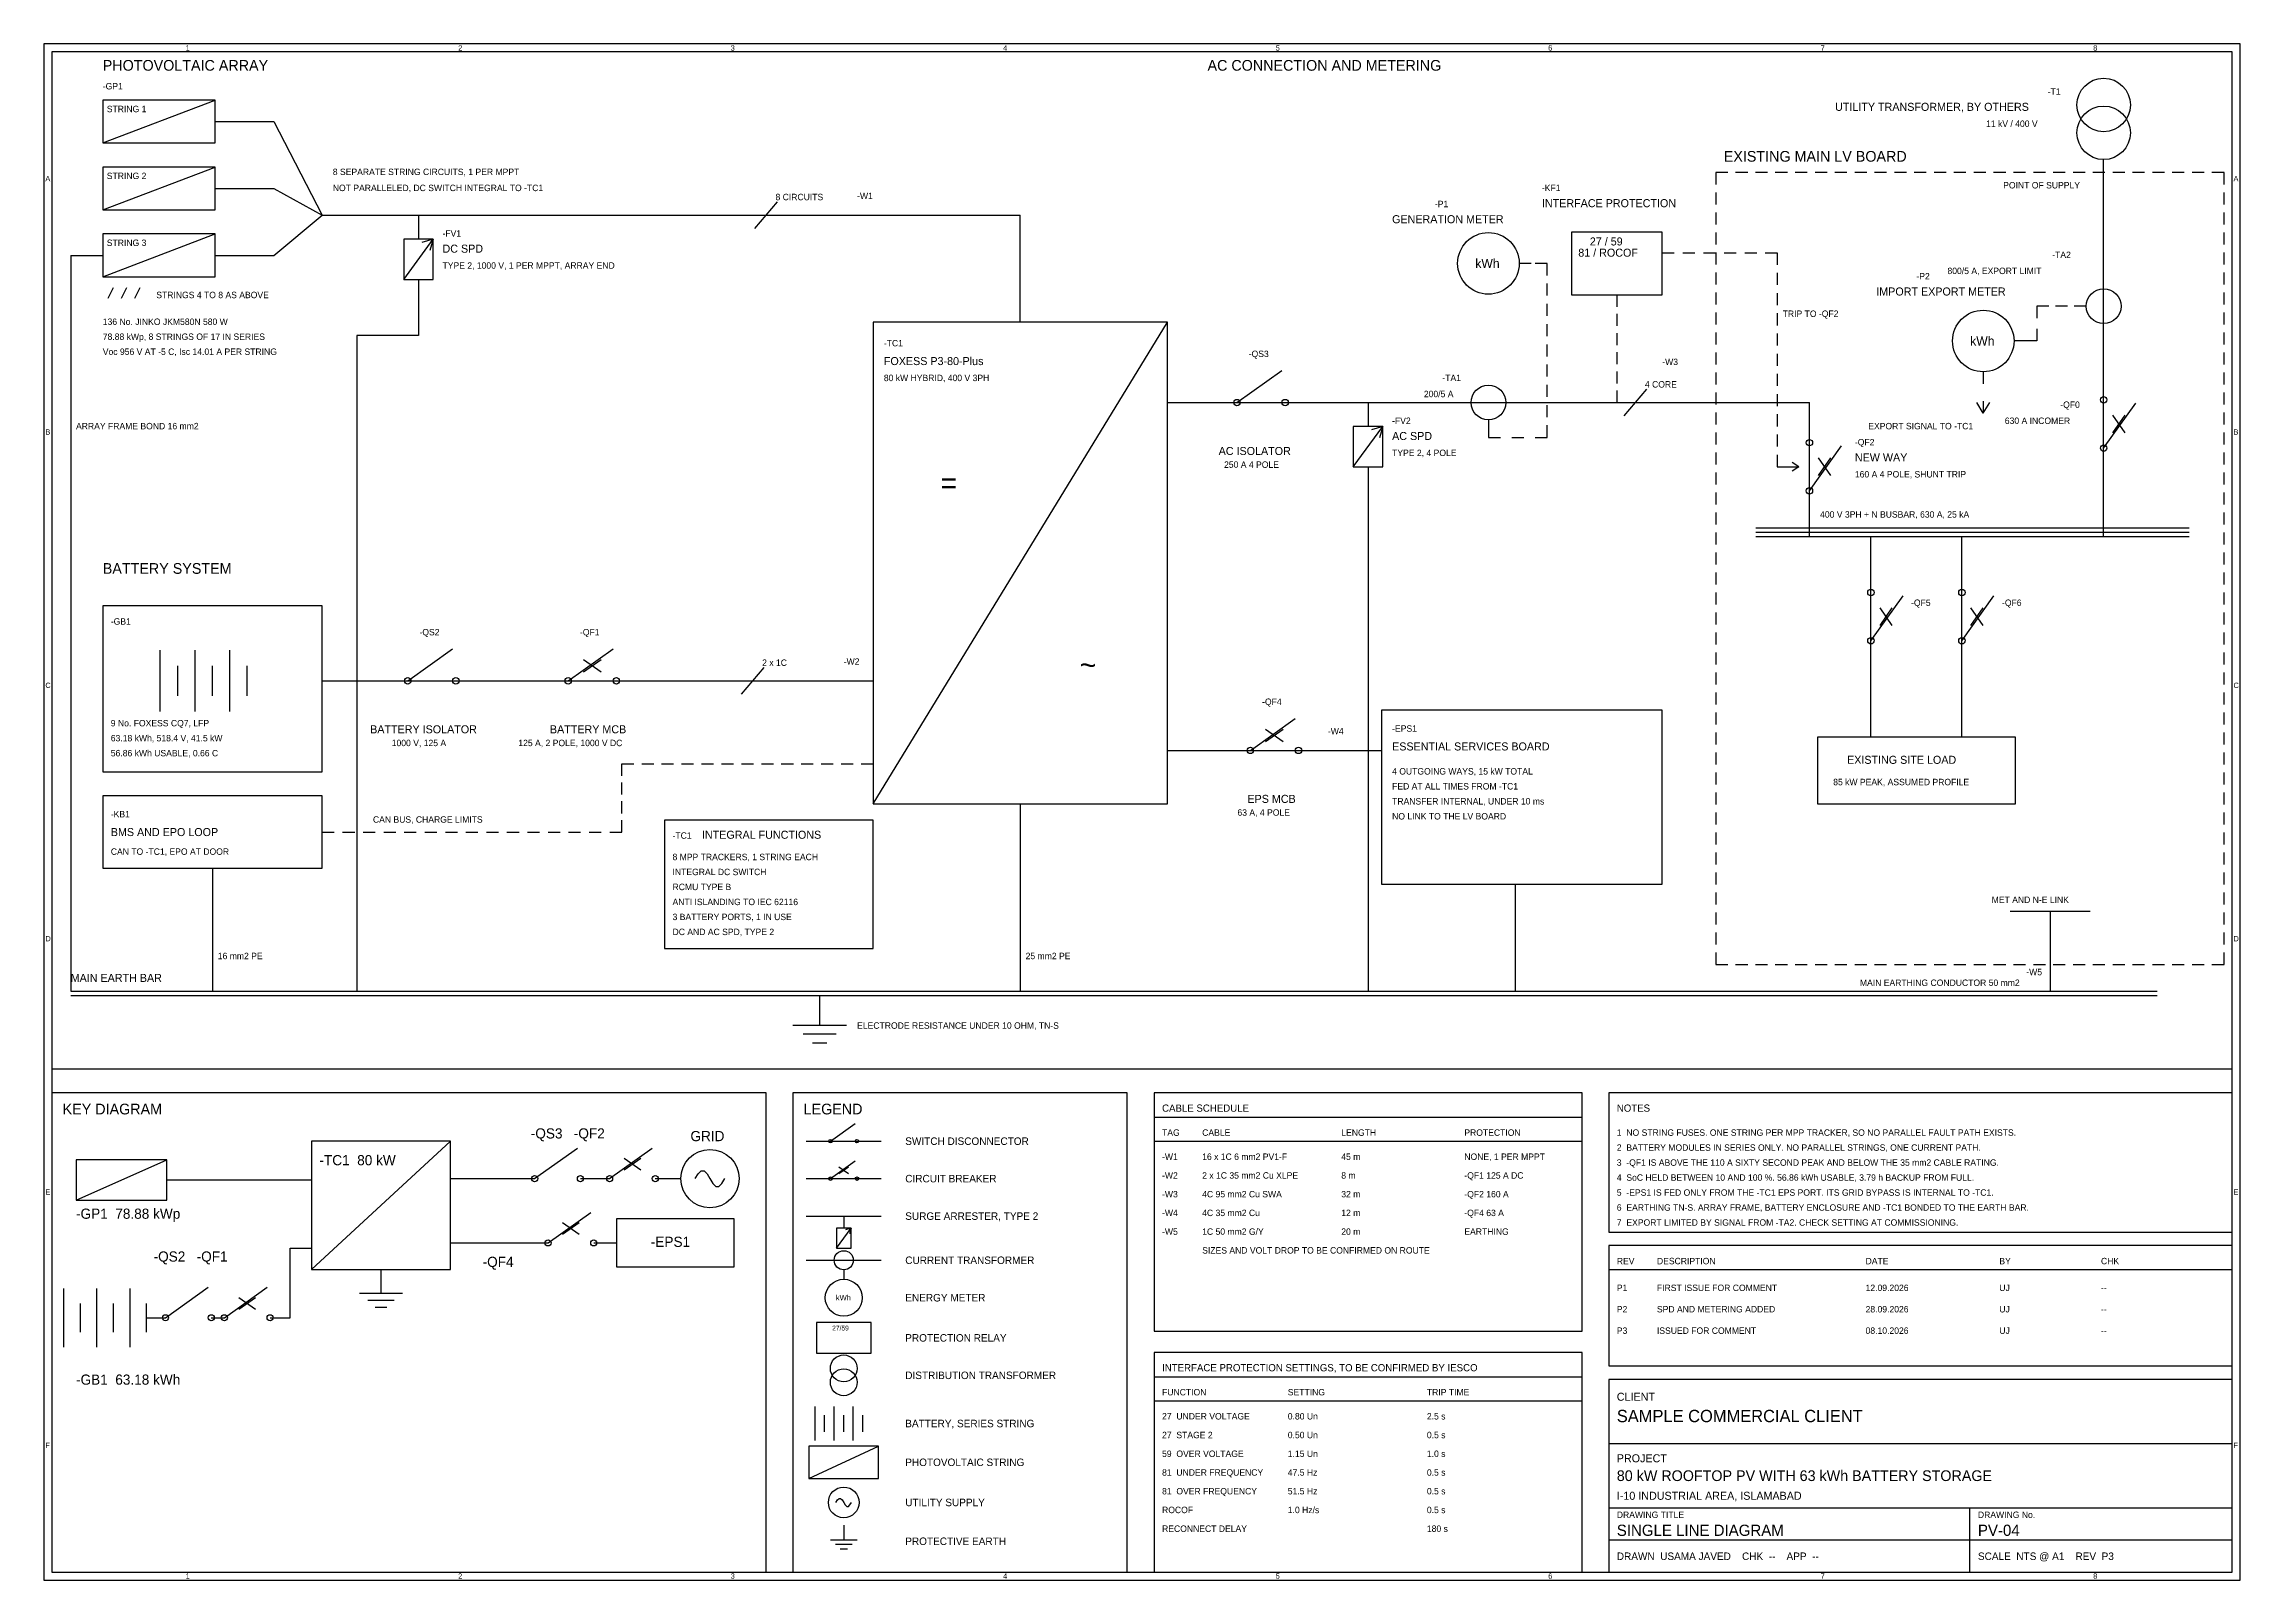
# Model space of a CAD drawing. Extents: x 1000 to 83100, y 1000 to 58400.
import ezdxf

# ---------------------------------------------------------------- set-up
doc = ezdxf.new("R2010")
doc.units = 0
for name, color, linetype in [('00-BORDER', 7, 'CONTINUOUS'), ('03-PV-MODULE', 5, 'CONTINUOUS'), ('06-DIMS', 2, 'CONTINUOUS'), ('07-TEXT', 7, 'CONTINUOUS'), ('08-ELEC', 1, 'CONTINUOUS'), ('09-CABLE', 3, 'CONTINUOUS'), ('10-EARTH', 4, 'CONTINUOUS'), ('11-BATTERY', 6, 'CONTINUOUS'), ('12-CONTROL', 6, 'CONTINUOUS'), ('13-TAG', 2, 'CONTINUOUS')]:
    doc.layers.add(name, color=color, linetype=linetype)

msp = doc.modelspace()

# ---------------------------------------------------------------- linework, layer by layer
at = {"layer": '00-BORDER'}
for p, q in [((83100, 58400), (1000, 58400)), ((1000, 58400), (1000, 1000)), ((83100, 1000), (83100, 58400)), ((82800, 58100), (1300, 58100)), ((1300, 58100), (1300, 1300)), ((82800, 1300), (82800, 58100)), ((1300, 20100), (82800, 20100)), ((28000, 19200), (1300, 19200)), ((1300, 19200), (1300, 1300)), ((28000, 1300), (28000, 19200)), ((41500, 19200), (29000, 19200)), ((29000, 19200), (29000, 1300)), ((41500, 1300), (41500, 19200)), ((58500, 19200), (42500, 19200)), ((42500, 19200), (42500, 10300)), ((58500, 10300), (58500, 19200)), ((82800, 19200), (59500, 19200)), ((59500, 19200), (59500, 14000)), ((82800, 14000), (82800, 19200)), ((42500, 18300), (58500, 18300)), ((42500, 17400), (58500, 17400)), ((59500, 14000), (82800, 14000)), ((82800, 13500), (59500, 13500)), ((59500, 13500), (59500, 9000)), ((82800, 9000), (82800, 13500)), ((59500, 12600), (82800, 12600)), ((42500, 10300), (58500, 10300)), ((58500, 9500), (42500, 9500)), ((42500, 9500), (42500, 1300)), ((58500, 1300), (58500, 9500)), ((42500, 8600), (58500, 8600)), ((59500, 9000), (82800, 9000)), ((82800, 8500), (59500, 8500)), ((59500, 8500), (59500, 1300)), ((82800, 1300), (82800, 8500)), ((42500, 7700), (58500, 7700)), ((59500, 6100), (82800, 6100)), ((59500, 3700), (82800, 3700)), ((73000, 1300), (73000, 3700)), ((59500, 2500), (82800, 2500)), ((1000, 1000), (83100, 1000)), ((1300, 1300), (82800, 1300)), ((1300, 1300), (28000, 1300)), ((29000, 1300), (41500, 1300)), ((42500, 1300), (58500, 1300)), ((59500, 1300), (82800, 1300))]:
    msp.add_line(p, q, dxfattribs=at)
at = {"layer": '03-PV-MODULE'}
for p, q in [((7400, 56300), (3200, 56300)), ((3200, 56300), (3200, 54700)), ((3200, 54700), (7400, 56300)), ((7400, 54700), (7400, 56300)), ((3200, 54700), (7400, 54700)), ((7400, 53800), (3200, 53800)), ((3200, 53800), (3200, 52200)), ((3200, 52200), (7400, 53800)), ((7400, 52200), (7400, 53800)), ((3200, 52200), (7400, 52200)), ((7400, 51300), (3200, 51300)), ((3200, 51300), (3200, 49700)), ((3200, 49700), (7400, 51300)), ((7400, 49700), (7400, 51300)), ((3200, 49700), (7400, 49700)), ((5600, 16700), (2200, 16700)), ((2200, 16700), (2200, 15200)), ((2200, 15200), (5600, 16700)), ((5600, 15200), (5600, 16700)), ((2200, 15200), (5600, 15200)), ((32200, 6000), (29600, 6000)), ((29600, 6000), (29600, 4800)), ((29600, 4800), (32200, 6000)), ((32200, 4800), (32200, 6000)), ((29600, 4800), (32200, 4800))]:
    msp.add_line(p, q, dxfattribs=at)
at = {"layer": '06-DIMS'}
for p, q in [((63950, 53600), (63500, 53600)), ((63500, 53600), (63500, 53150)), ((64692, 53600), (64242, 53600)), ((65434, 53600), (64984, 53600)), ((66176, 53600), (65726, 53600)), ((66918, 53600), (66468, 53600)), ((67660, 53600), (67210, 53600)), ((68402, 53600), (67952, 53600)), ((69144, 53600), (68694, 53600)), ((69886, 53600), (69436, 53600)), ((70628, 53600), (70178, 53600)), ((71370, 53600), (70920, 53600)), ((72112, 53600), (71662, 53600)), ((72854, 53600), (72404, 53600)), ((73596, 53600), (73146, 53600)), ((74338, 53600), (73888, 53600)), ((75080, 53600), (74630, 53600)), ((75822, 53600), (75372, 53600)), ((76564, 53600), (76114, 53600)), ((77306, 53600), (76856, 53600)), ((78048, 53600), (77598, 53600)), ((78790, 53600), (78340, 53600)), ((79532, 53600), (79082, 53600)), ((80274, 53600), (79824, 53600)), ((81016, 53600), (80566, 53600)), ((81758, 53600), (81308, 53600)), ((82500, 53600), (82050, 53600)), ((82500, 53150), (82500, 53600)), ((63500, 52853), (63500, 52403)), ((82500, 52403), (82500, 52853)), ((27580, 51500), (28420, 52500)), ((63500, 52105), (63500, 51655)), ((82500, 51655), (82500, 52105)), ((63500, 51358), (63500, 50908)), ((82500, 50908), (82500, 51358)), ((63500, 50610), (63500, 50160)), ((82500, 50160), (82500, 50610)), ((3400, 48900), (3600, 49300)), ((3900, 48900), (4100, 49300)), ((4400, 48900), (4600, 49300)), ((63500, 49863), (63500, 49413)), ((82500, 49413), (82500, 49863)), ((63500, 49115), (63500, 48665)), ((82500, 48665), (82500, 49115)), ((63500, 48368), (63500, 47918)), ((63500, 47621), (63500, 47171)), ((82500, 47918), (82500, 48368)), ((82500, 47171), (82500, 47621)), ((63500, 46873), (63500, 46423)), ((82500, 46423), (82500, 46873)), ((63500, 46126), (63500, 45676)), ((82500, 45676), (82500, 46126)), ((60080, 44500), (60920, 45500)), ((63500, 45378), (63500, 44928)), ((82500, 44928), (82500, 45378)), ((63500, 44631), (63500, 44181)), ((82500, 44181), (82500, 44631)), ((63500, 43883), (63500, 43433)), ((82500, 43433), (82500, 43883)), ((63500, 43136), (63500, 42686)), ((82500, 42686), (82500, 43136)), ((63500, 42388), (63500, 41938)), ((82500, 41938), (82500, 42388)), ((63500, 41641), (63500, 41191)), ((82500, 41191), (82500, 41641)), ((63500, 40894), (63500, 40444)), ((82500, 40444), (82500, 40894)), ((63500, 40146), (63500, 39696)), ((82500, 39696), (82500, 40146)), ((63500, 39399), (63500, 38949)), ((63500, 38651), (63500, 38201)), ((82500, 38949), (82500, 39399)), ((82500, 38201), (82500, 38651)), ((63500, 37904), (63500, 37454)), ((82500, 37454), (82500, 37904)), ((63500, 37156), (63500, 36706)), ((82500, 36706), (82500, 37156)), ((63500, 36409), (63500, 35959)), ((82500, 35959), (82500, 36409)), ((63500, 35662), (63500, 35212)), ((82500, 35212), (82500, 35662)), ((27080, 34100), (27920, 35100)), ((63500, 34914), (63500, 34464)), ((82500, 34464), (82500, 34914)), ((63500, 34167), (63500, 33717)), ((82500, 33717), (82500, 34167)), ((63500, 33419), (63500, 32969)), ((82500, 32969), (82500, 33419)), ((63500, 32672), (63500, 32222)), ((82500, 32222), (82500, 32672)), ((63500, 31924), (63500, 31474)), ((82500, 31474), (82500, 31924)), ((63500, 31177), (63500, 30727)), ((63500, 30429), (63500, 29979)), ((82500, 30727), (82500, 31177)), ((82500, 29979), (82500, 30429)), ((63500, 29682), (63500, 29232)), ((82500, 29232), (82500, 29682)), ((32000, 29400), (24200, 29400)), ((24200, 29400), (24200, 24600)), ((32000, 24600), (32000, 29400)), ((63500, 28935), (63500, 28485)), ((82500, 28485), (82500, 28935)), ((63500, 28187), (63500, 27737)), ((82500, 27737), (82500, 28187)), ((63500, 27440), (63500, 26990)), ((82500, 26990), (82500, 27440)), ((63500, 26692), (63500, 26242)), ((82500, 26242), (82500, 26692)), ((63500, 25945), (63500, 25495)), ((82500, 25495), (82500, 25945)), ((63500, 25197), (63500, 24747)), ((82500, 24747), (82500, 25197)), ((24200, 24600), (32000, 24600)), ((63500, 24450), (63500, 24000)), ((63500, 24000), (63950, 24000)), ((64242, 24000), (64692, 24000)), ((64984, 24000), (65434, 24000)), ((65726, 24000), (66176, 24000)), ((66468, 24000), (66918, 24000)), ((67210, 24000), (67660, 24000)), ((67952, 24000), (68402, 24000)), ((68694, 24000), (69144, 24000)), ((69436, 24000), (69886, 24000)), ((70178, 24000), (70628, 24000)), ((70920, 24000), (71370, 24000)), ((71662, 24000), (72112, 24000)), ((72404, 24000), (72854, 24000)), ((73146, 24000), (73596, 24000)), ((73888, 24000), (74338, 24000)), ((74630, 24000), (75080, 24000)), ((75372, 24000), (75822, 24000)), ((76114, 24000), (76564, 24000)), ((76856, 24000), (77306, 24000)), ((77598, 24000), (78048, 24000)), ((78340, 24000), (78790, 24000)), ((79082, 24000), (79532, 24000)), ((79824, 24000), (80274, 24000)), ((80566, 24000), (81016, 24000)), ((81308, 24000), (81758, 24000)), ((82050, 24000), (82500, 24000)), ((82500, 24000), (82500, 24450))]:
    msp.add_line(p, q, dxfattribs=at)
at = {"layer": '08-ELEC'}
for p, q in [((15550, 51100), (14450, 51100)), ((14450, 51100), (14450, 49600)), ((14450, 49600), (15550, 51100)), ((15550, 51100), (15130, 50980)), ((15550, 51100), (15430, 50680)), ((15550, 49600), (15550, 51100)), ((61500, 51370), (58100, 51370)), ((58100, 51370), (58100, 49030)), ((61500, 49030), (61500, 51370)), ((14450, 49600), (15550, 49600)), ((58100, 49030), (61500, 49030)), ((43000, 48000), (32000, 48000)), ((32000, 48000), (32000, 30000)), ((32000, 30000), (43000, 48000)), ((43000, 30000), (43000, 48000)), ((45600, 45000), (47280, 46200)), ((78000, 43300), (79200, 44980)), ((78800, 43870), (78340, 44530)), ((78340, 43870), (78800, 44530)), ((51050, 44100), (49950, 44100)), ((49950, 44100), (49950, 42600)), ((49950, 42600), (51050, 44100)), ((51050, 44100), (50630, 43980)), ((51050, 44100), (50930, 43680)), ((51050, 42600), (51050, 44100)), ((67000, 41700), (68200, 43380)), ((67800, 42270), (67340, 42930)), ((67340, 42270), (67800, 42930)), ((49950, 42600), (51050, 42600)), ((65000, 40320), (81200, 40320)), ((65000, 40160), (81200, 40160)), ((65000, 40000), (81200, 40000)), ((69300, 36100), (70500, 37780)), ((72700, 36100), (73900, 37780)), ((70100, 36670), (69640, 37330)), ((69640, 36670), (70100, 37330)), ((73500, 36670), (73040, 37330)), ((73040, 36670), (73500, 37330)), ((14600, 34600), (16280, 35800)), ((20600, 34600), (22280, 35800)), ((21170, 35400), (21830, 34940)), ((21170, 34940), (21830, 35400)), ((46100, 32000), (47780, 33200)), ((61500, 33500), (51000, 33500)), ((51000, 33500), (51000, 27000)), ((61500, 27000), (61500, 33500)), ((46670, 32800), (47330, 32340)), ((46670, 32340), (47330, 32800)), ((74700, 32500), (67300, 32500)), ((67300, 32500), (67300, 30000)), ((74700, 30000), (74700, 32500)), ((11400, 30300), (3200, 30300)), ((3200, 30300), (3200, 27600)), ((11400, 27600), (11400, 30300)), ((32000, 30000), (43000, 30000)), ((67300, 30000), (74700, 30000)), ((3200, 27600), (11400, 27600)), ((51000, 27000), (61500, 27000)), ((16200, 17400), (11000, 17400)), ((11000, 17400), (11000, 12600)), ((11000, 12600), (16200, 17400)), ((16200, 12600), (16200, 17400)), ((30405, 17400), (31329, 18060)), ((19345, 16000), (20941, 17140)), ((22145, 16000), (23741, 17140)), ((22686, 16760), (23314, 16323)), ((22686, 16323), (23314, 16760)), ((30405, 16000), (31329, 16660)), ((30718, 16440), (31082, 16187)), ((30718, 16187), (31082, 16440)), ((25349, 16000), (25459, 16179)), ((25459, 16179), (25569, 16289)), ((25569, 16289), (25680, 16289)), ((25680, 16289), (25790, 16179)), ((25790, 16179), (25900, 16000)), ((25900, 16000), (26010, 15821)), ((26010, 15821), (26120, 15711)), ((26120, 15711), (26231, 15711)), ((26231, 15711), (26341, 15821)), ((26341, 15821), (26451, 16000)), ((19845, 13600), (21441, 14740)), ((20386, 14360), (21014, 13923)), ((20386, 13923), (21014, 14360)), ((26800, 14500), (22400, 14500)), ((22400, 14500), (22400, 12700)), ((26800, 12700), (26800, 14500)), ((31175, 14150), (30625, 14150)), ((30625, 14150), (30625, 13400)), ((30625, 13400), (31175, 14150)), ((31175, 14150), (30965, 14090)), ((31175, 14150), (31115, 13940)), ((31175, 13400), (31175, 14150)), ((30625, 13400), (31175, 13400)), ((11000, 12600), (16200, 12600)), ((22400, 12700), (26800, 12700)), ((5545, 10800), (7141, 11940)), ((7745, 10800), (9341, 11940)), ((8286, 11560), (8914, 11123)), ((8286, 11123), (8914, 11560)), ((31920, 10626), (29880, 10626)), ((29880, 10626), (29880, 9474)), ((31920, 9474), (31920, 10626)), ((29880, 9474), (31920, 9474)), ((30610, 3900), (30668, 3994)), ((30668, 3994), (30726, 4052)), ((30726, 4052), (30784, 4052)), ((30784, 4052), (30842, 3994)), ((30842, 3994), (30900, 3900)), ((30900, 3900), (30958, 3806)), ((30958, 3806), (31016, 3748)), ((31016, 3748), (31074, 3748)), ((31074, 3748), (31132, 3806)), ((31132, 3806), (31190, 3900))]:
    msp.add_line(p, q, dxfattribs=at)
for centre, radius in [((78000, 56120), 1000), ((78000, 55080), 1000), ((55000, 50200), 1150), ((73500, 47300), 1150), ((78000, 48600), 650), ((55000, 45000), 650), ((78000, 45100), 120), ((45600, 45000), 120), ((47400, 45000), 120), ((67000, 43500), 120), ((78000, 43300), 120), ((67000, 41700), 120), ((69300, 37900), 120), ((72700, 37900), 120), ((69300, 36100), 120), ((72700, 36100), 120), ((14600, 34600), 120), ((16400, 34600), 120), ((20600, 34600), 120), ((22400, 34600), 120), ((46100, 32000), 120), ((47900, 32000), 120), ((30405, 17400), 66), ((31395, 17400), 66), ((25900, 16000), 1092), ((19345, 16000), 114), ((21055, 16000), 114), ((22145, 16000), 114), ((23855, 16000), 114), ((30405, 16000), 66), ((31395, 16000), 66), ((19845, 13600), 114), ((21555, 13600), 114), ((30900, 12950), 358), ((30900, 11550), 690), ((5545, 10800), 114), ((7255, 10800), 114), ((7745, 10800), 114), ((9455, 10800), 114), ((30900, 8910), 500), ((30900, 8390), 500), ((30900, 3900), 575)]:
    msp.add_circle(centre, radius, dxfattribs=at)
at = {"layer": '09-CABLE'}
for p, q in [((7400, 55500), (9600, 55500)), ((9600, 55500), (11400, 52000)), ((78000, 40000), (78000, 54080)), ((7400, 53000), (9600, 53000)), ((9600, 53000), (11400, 52000)), ((9600, 50500), (11400, 52000)), ((11400, 52000), (37500, 52000)), ((15000, 52000), (15000, 51100)), ((37500, 48000), (37500, 52000)), ((7400, 50500), (9600, 50500)), ((43000, 45000), (63500, 45000)), ((50500, 45000), (50500, 44100)), ((63500, 45000), (67000, 45000)), ((67000, 40000), (67000, 45000)), ((69300, 32500), (69300, 40000)), ((72700, 32500), (72700, 40000)), ((11400, 34600), (32000, 34600)), ((43000, 32000), (51000, 32000)), ((29500, 17400), (32300, 17400)), ((5600, 15950), (11000, 15950)), ((16200, 16000), (19345, 16000)), ((21055, 16000), (22145, 16000)), ((23855, 16000), (24808, 16000)), ((29500, 16000), (32300, 16000)), ((29500, 14600), (32300, 14600)), ((30900, 14600), (30900, 14150)), ((10200, 10800), (10200, 13400)), ((10200, 13400), (11000, 13400)), ((16200, 13600), (19845, 13600)), ((21555, 13600), (22400, 13600)), ((29500, 12950), (32300, 12950)), ((4835, 10800), (5545, 10800)), ((7255, 10800), (7745, 10800)), ((9455, 10800), (10200, 10800))]:
    msp.add_line(p, q, dxfattribs=at)
at = {"layer": '10-EARTH'}
for p, q in [((2000, 50500), (2000, 23000)), ((2000, 50500), (3200, 50500)), ((15000, 49600), (15000, 47500)), ((15000, 47500), (12700, 47500)), ((12700, 47500), (12700, 23000)), ((50500, 42600), (50500, 23000)), ((37500, 30000), (37500, 23000)), ((7300, 27600), (7300, 23000)), ((56000, 27000), (56000, 23000)), ((74500, 26000), (77500, 26000)), ((76000, 26000), (76000, 23000)), ((2000, 23000), (80000, 23000)), ((2000, 22840), (80000, 22840)), ((30000, 22840), (30000, 21740)), ((29000, 21740), (31000, 21740)), ((29380, 21410), (30620, 21410)), ((29730, 21080), (30270, 21080)), ((13600, 12600), (13600, 11720)), ((12800, 11720), (14400, 11720)), ((13104, 11456), (14096, 11456)), ((13384, 11192), (13816, 11192)), ((30400, 2500), (31400, 2500)), ((30900, 3050), (30900, 2500)), ((30590, 2335), (31210, 2335)), ((30765, 2170), (31035, 2170))]:
    msp.add_line(p, q, dxfattribs=at)
at = {"layer": '11-BATTERY'}
for p, q in [((11400, 37400), (3200, 37400)), ((3200, 37400), (3200, 31200)), ((11400, 31200), (11400, 37400)), ((5350, 33450), (5350, 35750)), ((6650, 33450), (6650, 35750)), ((7950, 33450), (7950, 35750)), ((6000, 34040), (6000, 35160)), ((7300, 34040), (7300, 35160)), ((8600, 34040), (8600, 35160)), ((3200, 31200), (11400, 31200)), ((1748, 9708), (1748, 11892)), ((2982, 9708), (2982, 11892)), ((4218, 9708), (4218, 11892)), ((2365, 10268), (2365, 11332)), ((3600, 10268), (3600, 11332)), ((4835, 10268), (4835, 11332)), ((29828, 6218), (29828, 7482)), ((30542, 6218), (30542, 7482)), ((31258, 6218), (31258, 7482)), ((30185, 6542), (30185, 7158)), ((30900, 6542), (30900, 7158)), ((31615, 6542), (31615, 7158))]:
    msp.add_line(p, q, dxfattribs=at)
at = {"layer": '12-CONTROL'}
for p, q in [((56600, 50200), (56150, 50200)), ((57200, 50200), (56750, 50200)), ((57200, 49750), (57200, 50200)), ((61500, 50600), (61950, 50600)), ((62270, 50600), (62720, 50600)), ((63040, 50600), (63490, 50600)), ((63810, 50600), (64260, 50600)), ((64580, 50600), (65030, 50600)), ((65350, 50600), (65800, 50600)), ((65800, 50600), (65800, 50150)), ((57200, 48994), (57200, 49444)), ((65800, 49845), (65800, 49395)), ((57200, 48238), (57200, 48688)), ((59800, 49030), (59800, 48580)), ((65800, 49090), (65800, 48640)), ((75950, 48600), (75500, 48600)), ((75500, 48600), (75500, 48150)), ((76650, 48600), (76200, 48600)), ((77350, 48600), (76900, 48600)), ((57200, 47481), (57200, 47931)), ((59800, 48314), (59800, 47864)), ((65800, 48335), (65800, 47885)), ((75500, 47750), (75500, 47300)), ((57200, 46725), (57200, 47175)), ((59800, 47598), (59800, 47148)), ((59800, 46882), (59800, 46432)), ((65800, 47580), (65800, 47130)), ((65800, 46825), (65800, 46375)), ((75500, 47300), (74650, 47300)), ((57200, 45969), (57200, 46419)), ((59800, 46166), (59800, 45716)), ((65800, 46070), (65800, 45620)), ((73500, 46150), (73500, 45700)), ((57200, 45212), (57200, 45662)), ((59800, 45450), (59800, 45000)), ((65800, 45315), (65800, 44865)), ((55000, 44350), (55000, 43700)), ((57200, 44456), (57200, 44906)), ((65800, 44560), (65800, 44110)), ((73500, 44600), (73260, 45000)), ((73500, 45050), (73500, 44600)), ((73500, 44600), (73740, 45000)), ((55000, 43700), (55450, 43700)), ((55875, 43700), (56325, 43700)), ((56750, 43700), (57200, 43700)), ((57200, 43700), (57200, 44150)), ((65800, 43805), (65800, 43355)), ((65800, 43050), (65800, 42600)), ((66600, 42600), (66360, 42760)), ((65800, 42600), (66600, 42600)), ((66600, 42600), (66360, 42440)), ((22600, 31050), (22600, 31500)), ((22600, 31500), (23050, 31500)), ((23346, 31500), (23796, 31500)), ((24092, 31500), (24542, 31500)), ((24838, 31500), (25288, 31500)), ((25583, 31500), (26033, 31500)), ((26329, 31500), (26779, 31500)), ((27075, 31500), (27525, 31500)), ((27821, 31500), (28271, 31500)), ((28567, 31500), (29017, 31500)), ((29312, 31500), (29762, 31500)), ((30058, 31500), (30508, 31500)), ((30804, 31500), (31254, 31500)), ((31550, 31500), (32000, 31500)), ((22600, 30350), (22600, 30800)), ((22600, 29650), (22600, 30100)), ((11400, 28950), (11850, 28950)), ((12168, 28950), (12618, 28950)), ((12936, 28950), (13386, 28950)), ((13704, 28950), (14154, 28950)), ((14471, 28950), (14921, 28950)), ((15239, 28950), (15689, 28950)), ((16007, 28950), (16457, 28950)), ((16775, 28950), (17225, 28950)), ((17543, 28950), (17993, 28950)), ((18311, 28950), (18761, 28950)), ((19079, 28950), (19529, 28950)), ((19846, 28950), (20296, 28950)), ((20614, 28950), (21064, 28950)), ((21382, 28950), (21832, 28950)), ((22150, 28950), (22600, 28950)), ((22600, 28950), (22600, 29400)), ((30900, 12592), (30900, 12235))]:
    msp.add_line(p, q, dxfattribs=at)

# ---------------------------------------------------------------- texts
at = {"layer": '00-BORDER'}
for s, p in [('1', (6298, 58150)), ('2', (16485, 58150)), ('3', (26673, 58150)), ('4', (36860, 58150)), ('5', (47048, 58150)), ('6', (57235, 58150)), ('7', (67423, 58150)), ('8', (77610, 58150)), ('A', (1054, 53267)), ('A', (82854, 53267)), ('B', (1054, 43800)), ('B', (82854, 43800)), ('C', (1054, 34333)), ('C', (82854, 34333)), ('D', (1054, 24867)), ('D', (82854, 24867)), ('E', (1054, 15400)), ('E', (82854, 15400)), ('F', (1054, 5933)), ('F', (82854, 5933)), ('1', (6298, 1050)), ('2', (16485, 1050)), ('3', (26673, 1050)), ('4', (36860, 1050)), ('5', (47048, 1050)), ('6', (57235, 1050)), ('7', (67423, 1050)), ('8', (77610, 1050))]:
    msp.add_text(s, height=200, dxfattribs=at).set_placement(p)
at = {"layer": '06-DIMS'}
for s, height, p in [('STRING 1', 240, (3350, 55850)), ('11 kV / 400 V', 240, (73605, 55300)), ('STRING 2', 240, (3350, 53350)), ('8 SEPARATE STRING CIRCUITS, 1 PER MPPT', 240, (11800, 53500)), ('NOT PARALLELED, DC SWITCH INTEGRAL TO -TC1', 240, (11800, 52900)), ('8 CIRCUITS', 240, (28350, 52560)), ('POINT OF SUPPLY', 240, (74244, 53000)), ('STRING 3', 240, (3350, 50850)), ('TYPE 2, 1000 V, 1 PER MPPT, ARRAY END', 240, (15900, 50000)), ('800/5 A, EXPORT LIMIT', 240, (72162, 49800)), ('STRINGS 4 TO 8 AS ABOVE', 240, (5200, 48900)), ('136 No. JINKO JKM580N 580 W', 240, (3200, 47900)), ('Voc 956 V AT -5 C, Isc 14.01 A PER STRING', 240, (3200, 46780)), ('78.88 kWp, 8 STRINGS OF 17 IN SERIES', 240, (3200, 47340)), ('80 kW HYBRID, 400 V 3PH', 240, (32400, 45800)), ('200/5 A', 240, (52587, 45200)), ('4 CORE', 240, (60850, 45560)), ('630 A INCOMER', 240, (74305, 44200)), ('250 A 4 POLE', 240, (45118, 42560)), ('TYPE 2, 4 POLE', 240, (51400, 43000)), ('160 A 4 POLE, SHUNT TRIP', 240, (68700, 42200)), ('400 V 3PH + N BUSBAR, 630 A, 25 kA', 240, (67400, 40700)), ('2 x 1C', 240, (27850, 35160)), ('9 No. FOXESS CQ7, LFP', 240, (3500, 32900)), ('56.86 kWh USABLE, 0.66 C', 240, (3500, 31780)), ('63.18 kWh, 518.4 V, 41.5 kW', 240, (3500, 32340)), ('1000 V, 125 A', 240, (14002, 32160)), ('125 A, 2 POLE, 1000 V DC', 240, (18735, 32160)), ('4 OUTGOING WAYS, 15 kW TOTAL', 240, (51400, 31100)), ('FED AT ALL TIMES FROM -TC1', 240, (51400, 30540)), ('85 kW PEAK, ASSUMED PROFILE', 240, (67890, 30700)), ('63 A, 4 POLE', 240, (45618, 29560)), ('TRANSFER INTERNAL, UNDER 10 ms', 240, (51400, 29980)), ('NO LINK TO THE LV BOARD', 240, (51400, 29420)), ('CAN TO -TC1, EPO AT DOOR', 240, (3500, 28100)), ('8 MPP TRACKERS, 1 STRING EACH', 240, (24500, 27900)), ('INTEGRAL DC SWITCH', 240, (24500, 27340)), ('ANTI ISLANDING TO IEC 62116', 240, (24500, 26220)), ('RCMU TYPE B', 240, (24500, 26780)), ('3 BATTERY PORTS, 1 IN USE', 240, (24500, 25660)), ('DC AND AC SPD, TYPE 2', 240, (24500, 25100)), ('-QS3   -QF2', 380, (19200, 17500)), ('2  BATTERY MODULES IN SERIES ONLY. NO PARALLEL STRINGS, ONE CURRENT PATH.', 240, (59800, 17040)), ('1  NO STRING FUSES. ONE STRING PER MPP TRACKER, SO NO PARALLEL FAULT PATH EXISTS.', 240, (59800, 17600)), ('-TC1  80 kW', 380, (11300, 16500)), ('-W1', 240, (42800, 16700)), ('16 x 1C 6 mm2 PV1-F', 240, (44300, 16700)), ('45 m', 240, (49500, 16700)), ('NONE, 1 PER MPPT', 240, (54100, 16700)), ('3  -QF1 IS ABOVE THE 110 A SIXTY SECOND PEAK AND BELOW THE 35 mm2 CABLE RATING.', 240, (59800, 16480)), ('-W2', 240, (42800, 16000)), ('2 x 1C 35 mm2 Cu XLPE', 240, (44300, 16000)), ('8 m', 240, (49500, 16000)), ('-QF1 125 A DC', 240, (54100, 16000)), ('4  SoC HELD BETWEEN 10 AND 100 %. 56.86 kWh USABLE, 3.79 h BACKUP FROM FULL.', 240, (59800, 15920)), ('5  -EPS1 IS FED ONLY FROM THE -TC1 EPS PORT. ITS GRID BYPASS IS INTERNAL TO -TC1.', 240, (59800, 15360)), ('-GP1  78.88 kWp', 380, (2200, 14500)), ('-W3', 240, (42800, 15300)), ('-W4', 240, (42800, 14600)), ('4C 95 mm2 Cu SWA', 240, (44300, 15300)), ('4C 35 mm2 Cu', 240, (44300, 14600)), ('32 m', 240, (49500, 15300)), ('12 m', 240, (49500, 14600)), ('-QF2 160 A', 240, (54100, 15300)), ('-QF4 63 A', 240, (54100, 14600)), ('6  EARTHING TN-S. ARRAY FRAME, BATTERY ENCLOSURE AND -TC1 BONDED TO THE EARTH BAR.', 240, (59800, 14800)), ('-W5', 240, (42800, 13900)), ('1C 50 mm2 G/Y', 240, (44300, 13900)), ('20 m', 240, (49500, 13900)), ('EARTHING', 240, (54100, 13900)), ('7  EXPORT LIMITED BY SIGNAL FROM -TA2. CHECK SETTING AT COMMISSIONING.', 240, (59800, 14240)), ('-QS2   -QF1', 380, (5100, 12900)), ('SIZES AND VOLT DROP TO BE CONFIRMED ON ROUTE', 240, (44300, 13200)), ('-QF4', 380, (17400, 12700)), ('P1', 240, (59800, 11800)), ('FIRST ISSUE FOR COMMENT', 240, (61300, 11800)), ('12.09.2026', 240, (69100, 11800)), ('UJ', 240, (74100, 11800)), ('--', 240, (77900, 11800)), ('P2', 240, (59800, 11000)), ('SPD AND METERING ADDED', 240, (61300, 11000)), ('28.09.2026', 240, (69100, 11000)), ('UJ', 240, (74100, 11000)), ('--', 240, (77900, 11000)), ('P3', 240, (59800, 10200)), ('ISSUED FOR COMMENT', 240, (61300, 10200)), ('08.10.2026', 240, (69100, 10200)), ('UJ', 240, (74100, 10200)), ('--', 240, (77900, 10200)), ('-GB1  63.18 kWh', 380, (2200, 8300)), ('27  UNDER VOLTAGE', 240, (42800, 7000)), ('0.80 Un', 240, (47500, 7000)), ('2.5 s', 240, (52700, 7000)), ('59  OVER VOLTAGE', 240, (42800, 5600)), ('27  STAGE 2', 240, (42800, 6300)), ('0.50 Un', 240, (47500, 6300)), ('1.15 Un', 240, (47500, 5600)), ('0.5 s', 240, (52700, 6300)), ('1.0 s', 240, (52700, 5600)), ('81  UNDER FREQUENCY', 240, (42800, 4900)), ('47.5 Hz', 240, (47500, 4900)), ('0.5 s', 240, (52700, 4900)), ('81  OVER FREQUENCY', 240, (42800, 4200)), ('51.5 Hz', 240, (47500, 4200)), ('0.5 s', 240, (52700, 4200)), ('ROCOF', 240, (42800, 3500)), ('1.0 Hz/s', 240, (47500, 3500)), ('0.5 s', 240, (52700, 3500)), ('RECONNECT DELAY', 240, (42800, 2800)), ('180 s', 240, (52700, 2800))]:
    msp.add_text(s, height=height, dxfattribs=at).set_placement(p)
at = {"layer": '07-TEXT'}
for s, height, p in [('PHOTOVOLTAIC ARRAY', 400, (3200, 57400)), ('AC CONNECTION AND METERING', 400, (44500, 57400)), ('UTILITY TRANSFORMER, BY OTHERS', 300, (67960, 55900)), ('EXISTING MAIN LV BOARD', 400, (63800, 54000)), ('INTERFACE PROTECTION', 300, (57000, 52300)), ('GENERATION METER', 300, (51400, 51700)), ('DC SPD', 300, (15900, 50600)), ('IMPORT EXPORT METER', 300, (69500, 49000)), ('FOXESS P3-80-Plus', 300, (32400, 46400)), ('AC SPD', 300, (51400, 43600)), ('AC ISOLATOR', 300, (44916, 43040)), ('NEW WAY', 300, (68700, 42800)), ('BATTERY SYSTEM', 400, (3200, 38600)), ('BATTERY ISOLATOR', 300, (13196, 32640)), ('BATTERY MCB', 300, (19916, 32640)), ('ESSENTIAL SERVICES BOARD', 300, (51400, 32000)), ('EXISTING SITE LOAD', 300, (68408, 31500)), ('EPS MCB', 300, (45992, 30040)), ('BMS AND EPO LOOP', 300, (3500, 28800)), ('INTEGRAL FUNCTIONS', 300, (25600, 28700)), ('MAIN EARTH BAR', 300, (2000, 23350)), ('KEY DIAGRAM', 400, (1700, 18400)), ('LEGEND', 400, (29400, 18400)), ('CABLE SCHEDULE', 270, (42800, 18500)), ('NOTES', 270, (59800, 18500)), ('GRID', 380, (25170, 17400)), ('SWITCH DISCONNECTOR', 280, (33200, 17260)), ('TAG', 240, (42800, 17600)), ('CABLE', 240, (44300, 17600)), ('LENGTH', 240, (49500, 17600)), ('PROTECTION', 240, (54100, 17600)), ('CIRCUIT BREAKER', 280, (33200, 15860)), ('SURGE ARRESTER, TYPE 2', 280, (33200, 14460)), ('-EPS1', 380, (23688, 13450)), ('CURRENT TRANSFORMER', 280, (33200, 12810)), ('REV', 240, (59800, 12800)), ('DESCRIPTION', 240, (61300, 12800)), ('DATE', 240, (69100, 12800)), ('BY', 240, (74100, 12800)), ('CHK', 240, (77900, 12800)), ('ENERGY METER', 280, (33200, 11410)), ('PROTECTION RELAY', 280, (33200, 9910)), ('INTERFACE PROTECTION SETTINGS, TO BE CONFIRMED BY IESCO', 270, (42800, 8800)), ('DISTRIBUTION TRANSFORMER', 280, (33200, 8510)), ('FUNCTION', 240, (42800, 7900)), ('SETTING', 240, (47500, 7900)), ('TRIP TIME', 240, (52700, 7900)), ('CLIENT', 300, (59800, 7700)), ('BATTERY, SERIES STRING', 280, (33200, 6710)), ('SAMPLE COMMERCIAL CLIENT', 460, (59800, 6900)), ('PHOTOVOLTAIC STRING', 280, (33200, 5260)), ('80 kW ROOFTOP PV WITH 63 kWh BATTERY STORAGE', 400, (59800, 4700)), ('PROJECT', 300, (59800, 5400)), ('I-10 INDUSTRIAL AREA, ISLAMABAD', 300, (59800, 4000)), ('UTILITY SUPPLY', 280, (33200, 3760)), ('DRAWING TITLE', 240, (59800, 3320)), ('DRAWING No.', 240, (73300, 3320)), ('PROTECTIVE EARTH', 280, (33200, 2310)), ('SINGLE LINE DIAGRAM', 420, (59800, 2650)), ('PV-04', 420, (73300, 2650)), ('DRAWN  USAMA JAVED    CHK  --    APP  --', 280, (59800, 1750)), ('SCALE  NTS @ A1    REV  P3', 280, (73300, 1750))]:
    msp.add_text(s, height=height, dxfattribs=at).set_placement(p)
at = {"layer": '08-ELEC'}
for s, height, p in [('27 / 59', 300, (58792, 50870)), ('kWh', 340, (54510, 50030)), ('81 / ROCOF', 300, (58360, 50450)), ('kWh', 340, (73010, 47130)), ('=', 800, (34516, 41600)), ('~', 800, (39716, 34800)), ('kWh', 204, (30606, 11448)), ('27/59', 180, (30468, 10326))]:
    msp.add_text(s, height=height, dxfattribs=at).set_placement(p)
at = {"layer": '10-EARTH'}
for s, p in [('ARRAY FRAME BOND 16 mm2', (2200, 44000)), ('MET AND N-E LINK', (73814, 26300)), ('16 mm2 PE', (7500, 24200)), ('25 mm2 PE', (37700, 24200)), ('MAIN EARTHING CONDUCTOR 50 mm2', (68888, 23200)), ('ELECTRODE RESISTANCE UNDER 10 OHM, TN-S', (31400, 21600))]:
    msp.add_text(s, height=240, dxfattribs=at).set_placement(p)
at = {"layer": '12-CONTROL'}
for s, p in [('TRIP TO -QF2', (66000, 48200)), ('EXPORT SIGNAL TO -TC1', (69200, 44000)), ('CAN BUS, CHARGE LIMITS', (13300, 29300))]:
    msp.add_text(s, height=240, dxfattribs=at).set_placement(p)
at = {"layer": '13-TAG'}
for s, p in [('-GP1', (3200, 56700)), ('-T1', (75909, 56500)), ('-W1', (31400, 52600)), ('-KF1', (57000, 52900)), ('-P1', (53000, 52300)), ('-FV1', (15900, 51200)), ('-TA2', (76078, 50400)), ('-P2', (71000, 49600)), ('-TC1', (32400, 47100)), ('-QS3', (46039, 46700)), ('-TA1', (53278, 45800)), ('-W3', (61500, 46400)), ('-FV2', (51400, 44200)), ('-QF0', (76378, 44800)), ('-QF2', (68700, 43400)), ('-QF5', (70800, 37400)), ('-QF6', (74200, 37400)), ('-GB1', (3500, 36700)), ('-QS2', (15039, 36300)), ('-QF1', (21039, 36300)), ('-W2', (30900, 35200)), ('-QF4', (46539, 33700)), ('-W4', (49000, 32600)), ('-EPS1', (51400, 32700)), ('-KB1', (3500, 29500)), ('-TC1', (24500, 28700)), ('-W5', (75109, 23600))]:
    msp.add_text(s, height=240, dxfattribs=at).set_placement(p)

doc.saveas('drawing.dxf')
